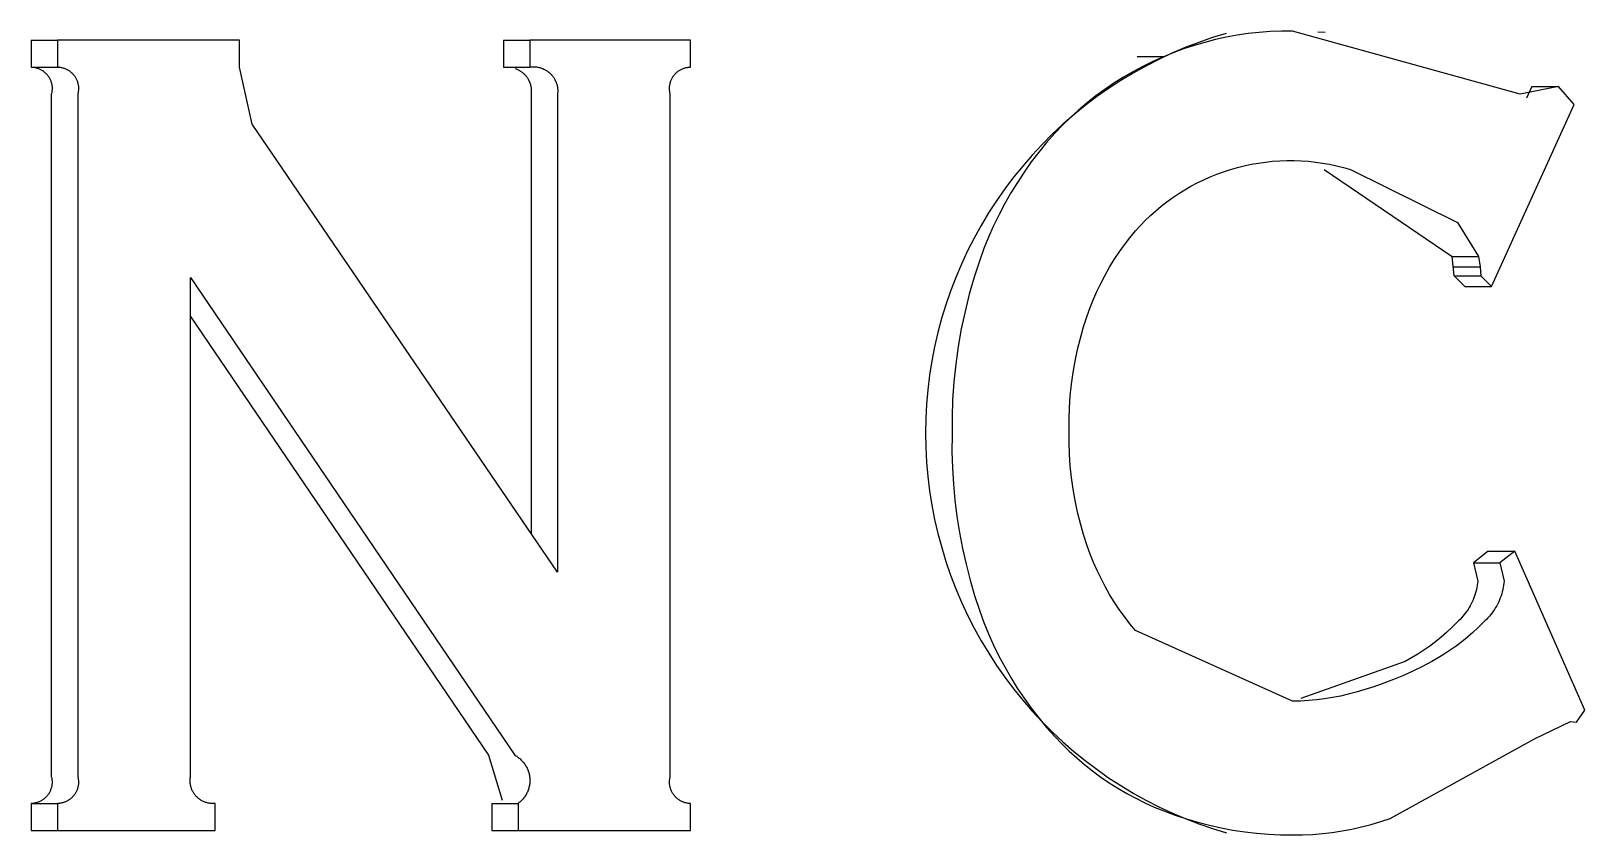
# Model space of a CAD drawing. Header units: millimetres. Extents: x -582 to 3448, y -204 to 2611.
# Drawn here: x 750.058 to 753.59, y 2014.397 to 2016.226 of the extents above; entities that cross this region are included whole.
import ezdxf

# ---------------------------------------------------------------- set-up
doc = ezdxf.new("R2010")
doc.units = ezdxf.units.MM
doc.header["$MEASUREMENT"] = 0
doc.layers.add('Utwórz2D linie widoczne', color=7, linetype='Continuous', true_color=0x000000)

msp = doc.modelspace()

# ---------------------------------------------------------------- linework, layer by layer
at = {"layer": 'Utwórz2D linie widoczne'}
for p, q in [((752.8496, 2016.2233), (752.8245, 2016.2205)), ((752.8747, 2016.2252), (752.8496, 2016.2233)), ((752.8999, 2016.2262), (752.8747, 2016.2252)), ((752.9252, 2016.2264), (752.8999, 2016.2262)), ((753.4425, 2016.0828), (752.9252, 2016.2264)), ((752.9828, 2016.2248), (752.9991, 2016.2238)), ((750.0576, 2016.206), (750.1177, 2016.206)), ((750.0576, 2016.206), (750.0576, 2016.1445)), ((750.5313, 2016.206), (750.1177, 2016.206)), ((750.1177, 2016.206), (750.1177, 2016.1445)), ((750.5313, 2016.1445), (750.5313, 2016.206)), ((751.1314, 2016.206), (751.1915, 2016.206)), ((751.1314, 2016.206), (751.1314, 2016.1445)), ((751.5564, 2016.206), (751.1915, 2016.206)), ((751.1915, 2016.206), (751.1915, 2016.1445)), ((751.5564, 2016.1445), (751.5564, 2016.206)), ((752.6813, 2016.1887), (752.6509, 2016.1758)), ((752.7014, 2016.1936), (752.6774, 2016.1857)), ((752.7121, 2016.2006), (752.6813, 2016.1887)), ((752.7256, 2016.2007), (752.7014, 2016.1936)), ((752.7432, 2016.2114), (752.7121, 2016.2006)), ((752.75, 2016.2069), (752.7256, 2016.2007)), ((752.7747, 2016.2212), (752.7432, 2016.2114)), ((752.7747, 2016.2123), (752.75, 2016.2069)), ((752.7995, 2016.2168), (752.7747, 2016.2123)), ((752.8245, 2016.2205), (752.7995, 2016.2168)), ((752.5724, 2016.1682), (752.6325, 2016.1682)), ((752.6074, 2016.157), (752.5847, 2016.1458)), ((752.6211, 2016.1618), (752.5917, 2016.1467)), ((752.6304, 2016.1673), (752.6074, 2016.157)), ((752.6509, 2016.1758), (752.6211, 2016.1618)), ((752.6537, 2016.1769), (752.6304, 2016.1673)), ((752.6774, 2016.1857), (752.6537, 2016.1769)), ((750.0576, 2016.1445), (750.1177, 2016.1445)), ((750.0576, 2016.1445), (750.0593, 2016.1444)), ((750.0593, 2016.1444), (750.061, 2016.1443)), ((750.061, 2016.1443), (750.0627, 2016.1441)), ((750.0627, 2016.1441), (750.0644, 2016.1439)), ((750.0644, 2016.1439), (750.066, 2016.1436)), ((750.066, 2016.1436), (750.0677, 2016.1432)), ((750.0677, 2016.1432), (750.0693, 2016.1428)), ((750.0693, 2016.1428), (750.071, 2016.1423)), ((750.071, 2016.1423), (750.0726, 2016.1418)), ((750.0726, 2016.1418), (750.0742, 2016.1412)), ((750.0742, 2016.1412), (750.0758, 2016.1405)), ((750.0758, 2016.1405), (750.0773, 2016.1398)), ((750.0773, 2016.1398), (750.0789, 2016.1391)), ((750.0789, 2016.1391), (750.0804, 2016.1383)), ((750.0804, 2016.1383), (750.0818, 2016.1374)), ((750.0818, 2016.1374), (750.0833, 2016.1365)), ((750.0833, 2016.1365), (750.0847, 2016.1355)), ((750.0847, 2016.1355), (750.0861, 2016.1345)), ((750.0861, 2016.1345), (750.0874, 2016.1335)), ((750.0874, 2016.1335), (750.0887, 2016.1324)), ((750.0887, 2016.1324), (750.0899, 2016.1312)), ((750.0899, 2016.1312), (750.0912, 2016.13)), ((750.0912, 2016.13), (750.0923, 2016.1288)), ((750.0923, 2016.1288), (750.0935, 2016.1275)), ((750.0935, 2016.1275), (750.0946, 2016.1262)), ((750.0946, 2016.1262), (750.0956, 2016.1249)), ((750.0956, 2016.1249), (750.0966, 2016.1235)), ((750.0966, 2016.1235), (750.0976, 2016.1221)), ((750.0976, 2016.1221), (750.0985, 2016.1206)), ((750.0985, 2016.1206), (750.0993, 2016.1191)), ((750.0993, 2016.1191), (750.1001, 2016.1176)), ((750.1001, 2016.1176), (750.1008, 2016.1161)), ((750.1008, 2016.1161), (750.1015, 2016.1145)), ((750.1177, 2016.1445), (750.1194, 2016.1444)), ((750.1194, 2016.1444), (750.1211, 2016.1443)), ((750.1211, 2016.1443), (750.1228, 2016.1441)), ((750.1228, 2016.1441), (750.1245, 2016.1439)), ((750.1245, 2016.1439), (750.1261, 2016.1436)), ((750.1261, 2016.1436), (750.1278, 2016.1432)), ((750.1278, 2016.1432), (750.1295, 2016.1428)), ((750.1295, 2016.1428), (750.1311, 2016.1423)), ((750.1311, 2016.1423), (750.1327, 2016.1418)), ((750.1327, 2016.1418), (750.1343, 2016.1412)), ((750.1343, 2016.1412), (750.1359, 2016.1405)), ((750.1359, 2016.1405), (750.1374, 2016.1398)), ((750.1374, 2016.1398), (750.139, 2016.1391)), ((750.139, 2016.1391), (750.1405, 2016.1383)), ((750.1405, 2016.1383), (750.1419, 2016.1374)), ((750.1419, 2016.1374), (750.1434, 2016.1365)), ((750.1434, 2016.1365), (750.1448, 2016.1355)), ((750.1448, 2016.1355), (750.1462, 2016.1345)), ((750.1462, 2016.1345), (750.1475, 2016.1335)), ((750.1475, 2016.1335), (750.1488, 2016.1324)), ((750.1488, 2016.1324), (750.1501, 2016.1312)), ((750.1501, 2016.1312), (750.1513, 2016.13)), ((750.1513, 2016.13), (750.1525, 2016.1288)), ((750.1525, 2016.1288), (750.1536, 2016.1275)), ((750.1536, 2016.1275), (750.1547, 2016.1262)), ((750.1547, 2016.1262), (750.1557, 2016.1249)), ((750.1557, 2016.1249), (750.1567, 2016.1235)), ((750.1567, 2016.1235), (750.1577, 2016.1221)), ((750.1577, 2016.1221), (750.1586, 2016.1206)), ((750.1586, 2016.1206), (750.1594, 2016.1191)), ((750.1594, 2016.1191), (750.1602, 2016.1176)), ((750.1602, 2016.1176), (750.1609, 2016.1161)), ((750.1609, 2016.1161), (750.1616, 2016.1145)), ((750.5603, 2016.0145), (750.5313, 2016.1445)), ((751.1314, 2016.1445), (751.1915, 2016.1445)), ((751.1584, 2016.1408), (751.1601, 2016.1402)), ((751.1601, 2016.1402), (751.1618, 2016.1395)), ((751.1618, 2016.1395), (751.1635, 2016.1388)), ((751.1635, 2016.1388), (751.1652, 2016.138)), ((751.1652, 2016.138), (751.1668, 2016.1371)), ((751.1668, 2016.1371), (751.1685, 2016.1362)), ((751.1685, 2016.1362), (751.17, 2016.1353)), ((751.17, 2016.1353), (751.1716, 2016.1342)), ((751.1716, 2016.1342), (751.1731, 2016.1332)), ((751.1731, 2016.1332), (751.1746, 2016.132)), ((751.1746, 2016.132), (751.176, 2016.1309)), ((751.176, 2016.1309), (751.1774, 2016.1296)), ((751.1774, 2016.1296), (751.1787, 2016.1284)), ((751.1787, 2016.1284), (751.18, 2016.1271)), ((751.18, 2016.1271), (751.1813, 2016.1257)), ((751.1813, 2016.1257), (751.1825, 2016.1243)), ((751.1825, 2016.1243), (751.1836, 2016.1229)), ((751.1836, 2016.1229), (751.1848, 2016.1214)), ((751.1848, 2016.1214), (751.1858, 2016.1199)), ((751.1858, 2016.1199), (751.1868, 2016.1183)), ((751.1868, 2016.1183), (751.1878, 2016.1167)), ((751.1878, 2016.1167), (751.1887, 2016.1151)), ((751.1915, 2016.1445), (751.1934, 2016.1448)), ((751.1934, 2016.1448), (751.1953, 2016.1449)), ((751.1953, 2016.1449), (751.1971, 2016.1451)), ((751.1971, 2016.1451), (751.199, 2016.1451)), ((751.199, 2016.1451), (751.2009, 2016.1451)), ((751.2009, 2016.1451), (751.2028, 2016.145)), ((751.2028, 2016.145), (751.2047, 2016.1449)), ((751.2047, 2016.1449), (751.2066, 2016.1447)), ((751.2066, 2016.1447), (751.2085, 2016.1444)), ((751.2085, 2016.1444), (751.2103, 2016.1441)), ((751.2103, 2016.1441), (751.2122, 2016.1437)), ((751.2122, 2016.1437), (751.214, 2016.1432)), ((751.214, 2016.1432), (751.2158, 2016.1427)), ((751.2158, 2016.1427), (751.2176, 2016.1421)), ((751.2176, 2016.1421), (751.2194, 2016.1415)), ((751.2194, 2016.1415), (751.2211, 2016.1408)), ((751.2211, 2016.1408), (751.2229, 2016.14)), ((751.2229, 2016.14), (751.2246, 2016.1392)), ((751.2246, 2016.1392), (751.2263, 2016.1383)), ((751.2263, 2016.1383), (751.2279, 2016.1374)), ((751.2279, 2016.1374), (751.2295, 2016.1364)), ((751.2295, 2016.1364), (751.2311, 2016.1354)), ((751.2311, 2016.1354), (751.2326, 2016.1343)), ((751.2326, 2016.1343), (751.2341, 2016.1331)), ((751.2341, 2016.1331), (751.2356, 2016.1319)), ((751.2356, 2016.1319), (751.237, 2016.1306)), ((751.237, 2016.1306), (751.2384, 2016.1293)), ((751.2384, 2016.1293), (751.2397, 2016.128)), ((751.2397, 2016.128), (751.241, 2016.1266)), ((751.241, 2016.1266), (751.2422, 2016.1252)), ((751.2422, 2016.1252), (751.2434, 2016.1237)), ((751.2434, 2016.1237), (751.2445, 2016.1222)), ((751.2445, 2016.1222), (751.2456, 2016.1206)), ((751.2456, 2016.1206), (751.2466, 2016.119)), ((751.2466, 2016.119), (751.2476, 2016.1174)), ((751.2476, 2016.1174), (751.2485, 2016.1158)), ((751.2485, 2016.1158), (751.2493, 2016.1141)), ((751.5126, 2016.1145), (751.5133, 2016.116)), ((751.5133, 2016.116), (751.5141, 2016.1176)), ((751.5141, 2016.1176), (751.5149, 2016.1191)), ((751.5149, 2016.1191), (751.5157, 2016.1205)), ((751.5157, 2016.1205), (751.5166, 2016.122)), ((751.5166, 2016.122), (751.5175, 2016.1234)), ((751.5175, 2016.1234), (751.5185, 2016.1248)), ((751.5185, 2016.1248), (751.5196, 2016.1261)), ((751.5196, 2016.1261), (751.5206, 2016.1274)), ((751.5206, 2016.1274), (751.5218, 2016.1287)), ((751.5218, 2016.1287), (751.5229, 2016.13)), ((751.5229, 2016.13), (751.5242, 2016.1311)), ((751.5242, 2016.1311), (751.5254, 2016.1323)), ((751.5254, 2016.1323), (751.5267, 2016.1334)), ((751.5267, 2016.1334), (751.528, 2016.1345)), ((751.528, 2016.1345), (751.5294, 2016.1355)), ((751.5294, 2016.1355), (751.5308, 2016.1364)), ((751.5308, 2016.1364), (751.5323, 2016.1373)), ((751.5323, 2016.1373), (751.5337, 2016.1382)), ((751.5337, 2016.1382), (751.5352, 2016.139)), ((751.5352, 2016.139), (751.5367, 2016.1398)), ((751.5367, 2016.1398), (751.5383, 2016.1405)), ((751.5383, 2016.1405), (751.5399, 2016.1411)), ((751.5399, 2016.1411), (751.5414, 2016.1417)), ((751.5414, 2016.1417), (751.5431, 2016.1423)), ((751.5431, 2016.1423), (751.5447, 2016.1427)), ((751.5447, 2016.1427), (751.5463, 2016.1432)), ((751.5463, 2016.1432), (751.548, 2016.1435)), ((751.548, 2016.1435), (751.5497, 2016.1438)), ((751.5497, 2016.1438), (751.5514, 2016.1441)), ((751.5514, 2016.1441), (751.553, 2016.1443)), ((751.553, 2016.1443), (751.5547, 2016.1444)), ((751.5547, 2016.1444), (751.5564, 2016.1445)), ((752.5407, 2016.1212), (752.5193, 2016.1077)), ((752.5629, 2016.1307), (752.5346, 2016.1136)), ((752.5625, 2016.1339), (752.5407, 2016.1212)), ((752.5847, 2016.1458), (752.5625, 2016.1339)), ((752.5917, 2016.1467), (752.5629, 2016.1307)), ((750.1015, 2016.1145), (750.1022, 2016.1129)), ((750.1022, 2016.1129), (750.1027, 2016.1113)), ((750.1027, 2016.1113), (750.1032, 2016.1097)), ((750.1032, 2016.1097), (750.1037, 2016.1081)), ((750.104, 2016.0845), (750.1036, 2016.0828)), ((750.1036, 2016.0828), (750.1036, 2014.5302)), ((750.1037, 2016.1081), (750.1041, 2016.1064)), ((750.1044, 2016.0861), (750.104, 2016.0845)), ((750.1041, 2016.1064), (750.1045, 2016.1048)), ((750.1047, 2016.0878), (750.1044, 2016.0861)), ((750.1045, 2016.1048), (750.1048, 2016.1031)), ((750.1049, 2016.0895), (750.1047, 2016.0878)), ((750.1048, 2016.1031), (750.105, 2016.1014)), ((750.1051, 2016.0912), (750.1049, 2016.0895)), ((750.105, 2016.1014), (750.1052, 2016.0997)), ((750.1053, 2016.0929), (750.1051, 2016.0912)), ((750.1052, 2016.0997), (750.1053, 2016.098)), ((750.1053, 2016.098), (750.1053, 2016.0963)), ((750.1053, 2016.0963), (750.1053, 2016.0946)), ((750.1053, 2016.0946), (750.1053, 2016.0929)), ((750.1616, 2016.1145), (750.1623, 2016.1129)), ((750.1623, 2016.1129), (750.1628, 2016.1113)), ((750.1628, 2016.1113), (750.1634, 2016.1097)), ((750.1634, 2016.1097), (750.1638, 2016.1081)), ((750.1641, 2016.0845), (750.1637, 2016.0828)), ((750.1637, 2016.0828), (750.1637, 2014.5302)), ((750.1638, 2016.1081), (750.1642, 2016.1064)), ((750.1645, 2016.0861), (750.1641, 2016.0845)), ((750.1642, 2016.1064), (750.1646, 2016.1048)), ((750.1648, 2016.0878), (750.1645, 2016.0861)), ((750.1646, 2016.1048), (750.1649, 2016.1031)), ((750.165, 2016.0895), (750.1648, 2016.0878)), ((750.1649, 2016.1031), (750.1651, 2016.1014)), ((750.1652, 2016.0912), (750.165, 2016.0895)), ((750.1651, 2016.1014), (750.1653, 2016.0997)), ((750.1654, 2016.0929), (750.1652, 2016.0912)), ((750.1653, 2016.0997), (750.1654, 2016.098)), ((750.1654, 2016.098), (750.1654, 2016.0963)), ((750.1654, 2016.0963), (750.1654, 2016.0946)), ((750.1654, 2016.0946), (750.1654, 2016.0929)), ((751.1887, 2016.1151), (751.1895, 2016.1134)), ((751.1895, 2016.1134), (751.1903, 2016.1118)), ((751.1903, 2016.1118), (751.191, 2016.11)), ((751.191, 2016.11), (751.1916, 2016.1083)), ((751.1916, 2016.1083), (751.1922, 2016.1066)), ((751.1922, 2016.1066), (751.1928, 2016.1048)), ((751.1928, 2016.1048), (751.1933, 2016.103)), ((751.1933, 2016.103), (751.1937, 2016.1012)), ((751.1937, 2016.1012), (751.194, 2016.0994)), ((751.194, 2016.0994), (751.1943, 2016.0976)), ((751.1943, 2016.0976), (751.1945, 2016.0957)), ((751.1945, 2016.0846), (751.1943, 2016.0828)), ((751.1943, 2016.0828), (751.1943, 2015.0835)), ((751.1945, 2016.0957), (751.1947, 2016.0939)), ((751.1947, 2016.0865), (751.1945, 2016.0846)), ((751.1947, 2016.0939), (751.1948, 2016.092)), ((751.1948, 2016.0883), (751.1947, 2016.0865)), ((751.1948, 2016.092), (751.1948, 2016.0902)), ((751.1948, 2016.0902), (751.1948, 2016.0883)), ((751.2493, 2016.1141), (751.2501, 2016.1124)), ((751.2501, 2016.1124), (751.2509, 2016.1106)), ((751.2509, 2016.1106), (751.2516, 2016.1089)), ((751.2516, 2016.1089), (751.2522, 2016.1071)), ((751.2522, 2016.1071), (751.2527, 2016.1053)), ((751.2527, 2016.1053), (751.2532, 2016.1034)), ((751.2532, 2016.1034), (751.2537, 2016.1016)), ((751.2537, 2016.1016), (751.254, 2016.0997)), ((751.254, 2016.0997), (751.2543, 2016.0979)), ((751.2543, 2016.0979), (751.2546, 2016.096)), ((751.2546, 2016.0847), (751.2544, 2016.0828)), ((751.2544, 2016.0828), (751.2544, 2014.9953)), ((751.2546, 2016.096), (751.2547, 2016.0941)), ((751.2548, 2016.0866), (751.2546, 2016.0847)), ((751.2547, 2016.0941), (751.2548, 2016.0922)), ((751.2548, 2016.0922), (751.2549, 2016.0903)), ((751.2549, 2016.0885), (751.2548, 2016.0866)), ((751.2549, 2016.0903), (751.2549, 2016.0885)), ((751.5089, 2016.098), (751.509, 2016.0997)), ((751.5089, 2016.0963), (751.5089, 2016.098)), ((751.5089, 2016.0946), (751.5089, 2016.0963)), ((751.509, 2016.0929), (751.5089, 2016.0946)), ((751.509, 2016.0997), (751.5092, 2016.1013)), ((751.5091, 2016.0912), (751.509, 2016.0929)), ((751.5093, 2016.0895), (751.5091, 2016.0912)), ((751.5092, 2016.1013), (751.5094, 2016.103)), ((751.5095, 2016.0878), (751.5093, 2016.0895)), ((751.5094, 2016.103), (751.5097, 2016.1047)), ((751.5098, 2016.0861), (751.5095, 2016.0878)), ((751.5097, 2016.1047), (751.5101, 2016.1064)), ((751.5102, 2016.0845), (751.5098, 2016.0861)), ((751.5101, 2016.1064), (751.5105, 2016.108)), ((751.5106, 2016.0828), (751.5102, 2016.0845)), ((751.5105, 2016.108), (751.5109, 2016.1097)), ((751.5106, 2014.5302), (751.5106, 2016.0828)), ((751.5109, 2016.1097), (751.5114, 2016.1113)), ((751.5114, 2016.1113), (751.512, 2016.1129)), ((751.512, 2016.1129), (751.5126, 2016.1145)), ((752.4985, 2016.0935), (752.4781, 2016.0786)), ((752.507, 2016.0956), (752.48, 2016.0766)), ((752.5193, 2016.1077), (752.4985, 2016.0935)), ((752.5346, 2016.1136), (752.507, 2016.0956)), ((753.5296, 2016.0999), (753.4425, 2016.0828)), ((753.4695, 2016.0999), (753.457, 2016.0739)), ((753.4695, 2016.0999), (753.5296, 2016.0999)), ((753.5658, 2016.0589), (753.5296, 2016.0999)), ((752.439, 2016.0467), (752.4203, 2016.0298)), ((752.4537, 2016.0567), (752.4281, 2016.0359)), ((752.4583, 2016.063), (752.439, 2016.0467)), ((752.48, 2016.0766), (752.4537, 2016.0567)), ((752.4781, 2016.0786), (752.4583, 2016.063)), ((753.3773, 2015.6451), (753.5658, 2016.0589)), ((751.2544, 2014.9953), (750.5603, 2016.0145)), ((752.4033, 2016.0142), (752.3792, 2015.9917)), ((752.4022, 2016.0122), (752.3847, 2015.994)), ((752.4203, 2016.0298), (752.4022, 2016.0122)), ((752.4281, 2016.0359), (752.4033, 2016.0142)), ((752.3792, 2015.9917), (752.3559, 2015.9683)), ((752.3847, 2015.994), (752.3662, 2015.9728)), ((752.3334, 2015.9442), (752.3118, 2015.9192)), ((752.3485, 2015.9509), (752.3314, 2015.9285)), ((752.3559, 2015.9683), (752.3334, 2015.9442)), ((752.3662, 2015.9728), (752.3485, 2015.9509)), ((752.3118, 2015.9192), (752.2911, 2015.8936)), ((752.3152, 2015.9056), (752.2997, 2015.8821)), ((752.3314, 2015.9285), (752.3152, 2015.9056)), ((752.7534, 2015.9008), (752.7687, 2015.9064)), ((752.7687, 2015.9064), (752.7842, 2015.9114)), ((752.7842, 2015.9114), (752.7998, 2015.9159)), ((752.7998, 2015.9159), (752.8156, 2015.9198)), ((752.8156, 2015.9198), (752.8316, 2015.9232)), ((752.8316, 2015.9232), (752.8476, 2015.926)), ((752.8476, 2015.926), (752.8637, 2015.9283)), ((752.8637, 2015.9283), (752.8799, 2015.93)), ((752.8799, 2015.93), (752.8961, 2015.9312)), ((752.8961, 2015.9312), (752.9124, 2015.9317)), ((752.9124, 2015.9317), (752.9287, 2015.9317)), ((752.9287, 2015.9317), (752.945, 2015.9312)), ((752.945, 2015.9312), (752.9612, 2015.9301)), ((752.9612, 2015.9301), (752.9774, 2015.9284)), ((752.9774, 2015.9284), (752.9935, 2015.9261)), ((752.9935, 2015.9261), (753.0096, 2015.9233)), ((752.9969, 2015.9116), (753.2882, 2015.7135)), ((753.0096, 2015.9233), (753.0255, 2015.92)), ((753.0255, 2015.92), (753.0413, 2015.916)), ((753.0413, 2015.916), (753.057, 2015.9116)), ((753.057, 2015.9116), (753.3, 2015.7905)), ((752.2911, 2015.8936), (752.2713, 2015.8672)), ((752.2997, 2015.8821), (752.2849, 2015.8581)), ((752.6803, 2015.8652), (752.6944, 2015.8733)), ((752.6944, 2015.8733), (752.7088, 2015.881)), ((752.7088, 2015.881), (752.7234, 2015.8881)), ((752.7234, 2015.8881), (752.7383, 2015.8947)), ((752.7383, 2015.8947), (752.7534, 2015.9008)), ((752.2524, 2015.8401), (752.2344, 2015.8125)), ((752.2713, 2015.8672), (752.2524, 2015.8401)), ((752.271, 2015.8336), (752.258, 2015.8087)), ((752.2849, 2015.8581), (752.271, 2015.8336)), ((752.6269, 2015.8279), (752.6398, 2015.8379)), ((752.6398, 2015.8379), (752.653, 2015.8475)), ((752.653, 2015.8475), (752.6665, 2015.8566)), ((752.6665, 2015.8566), (752.6803, 2015.8652)), ((752.2344, 2015.8125), (752.2175, 2015.7842)), ((752.258, 2015.8087), (752.2457, 2015.7834)), ((752.5906, 2015.7953), (752.6023, 2015.8066)), ((752.6023, 2015.8066), (752.6145, 2015.8175)), ((752.6145, 2015.8175), (752.6269, 2015.8279)), ((752.2175, 2015.7842), (752.2015, 2015.7553)), ((752.2457, 2015.7834), (752.2343, 2015.7576)), ((752.5555, 2015.7558), (752.5684, 2015.7715)), ((752.5684, 2015.7715), (752.5793, 2015.7836)), ((752.5793, 2015.7836), (752.5906, 2015.7953)), ((753.3, 2015.7905), (753.3483, 2015.7135)), ((752.2015, 2015.7553), (752.1866, 2015.7259)), ((752.2238, 2015.7315), (752.2141, 2015.7051)), ((752.2343, 2015.7576), (752.2238, 2015.7315)), ((752.5313, 2015.7231), (752.5431, 2015.7397)), ((752.5431, 2015.7397), (752.5555, 2015.7558)), ((752.1726, 2015.696), (752.1598, 2015.6656)), ((752.1866, 2015.7259), (752.1726, 2015.696)), ((752.2141, 2015.7051), (752.2016, 2015.6665)), ((752.5094, 2015.6889), (752.52, 2015.7062)), ((752.52, 2015.7062), (752.5313, 2015.7231)), ((753.2882, 2015.7135), (753.3483, 2015.7135)), ((753.2929, 2015.669), (753.2882, 2015.7135)), ((753.3483, 2015.7135), (753.3519, 2015.6896)), ((750.4201, 2014.5302), (750.4201, 2015.6657)), ((750.4201, 2015.6657), (751.1576, 2014.5783)), ((752.1598, 2015.6656), (752.148, 2015.6348)), ((752.2016, 2015.6665), (752.1905, 2015.6275)), ((752.4899, 2015.6532), (752.4993, 2015.6712)), ((752.4993, 2015.6712), (752.5094, 2015.6889)), ((753.2918, 2015.6896), (753.3519, 2015.6896)), ((753.2929, 2015.669), (753.353, 2015.669)), ((753.2929, 2015.669), (753.3172, 2015.6451)), ((753.3519, 2015.6896), (753.353, 2015.669)), ((753.353, 2015.669), (753.3773, 2015.6451)), ((752.148, 2015.6348), (752.1373, 2015.6036)), ((752.1905, 2015.6275), (752.1807, 2015.5882)), ((752.4729, 2015.6163), (752.4811, 2015.6349)), ((752.4811, 2015.6349), (752.4899, 2015.6532)), ((753.3172, 2015.6451), (753.3773, 2015.6451)), ((752.1373, 2015.6036), (752.1276, 2015.572)), ((752.1807, 2015.5882), (752.1723, 2015.5485)), ((752.4584, 2015.5783), (752.4653, 2015.5975)), ((752.4653, 2015.5975), (752.4729, 2015.6163)), ((750.4201, 2015.5771), (751.0975, 2014.5783)), ((752.1276, 2015.572), (752.1191, 2015.5402)), ((752.443, 2015.5274), (752.4503, 2015.553)), ((752.4503, 2015.553), (752.4584, 2015.5783)), ((752.1191, 2015.5402), (752.1117, 2015.508)), ((752.1723, 2015.5485), (752.1653, 2015.5085)), ((752.4366, 2015.5016), (752.443, 2015.5274)), ((752.1117, 2015.508), (752.1054, 2015.4756)), ((752.1653, 2015.5085), (752.1597, 2015.4684)), ((752.4311, 2015.4755), (752.4366, 2015.5016)), ((752.1054, 2015.4756), (752.1003, 2015.443)), ((752.1597, 2015.4684), (752.1554, 2015.428)), ((752.4229, 2015.423), (752.4266, 2015.4493)), ((752.4266, 2015.4493), (752.4311, 2015.4755)), ((752.0963, 2015.4103), (752.0934, 2015.3774)), ((752.1003, 2015.443), (752.0963, 2015.4103)), ((752.1554, 2015.428), (752.1526, 2015.3875)), ((752.4201, 2015.3965), (752.4229, 2015.423)), ((752.0934, 2015.3774), (752.0917, 2015.3445)), ((752.1526, 2015.3875), (752.1512, 2015.347)), ((752.4183, 2015.3699), (752.4201, 2015.3965)), ((752.0917, 2015.3445), (752.0911, 2015.3115)), ((752.1512, 2015.347), (752.1512, 2015.3065)), ((752.4174, 2015.3433), (752.4183, 2015.3699)), ((752.4174, 2015.3167), (752.4174, 2015.3433)), ((752.0911, 2015.3115), (752.0917, 2015.2785)), ((752.1512, 2015.3065), (752.1511, 2015.2695)), ((752.4174, 2015.2901), (752.4174, 2015.3167)), ((752.0917, 2015.2785), (752.0934, 2015.2456)), ((752.1511, 2015.2695), (752.1521, 2015.2325)), ((752.4183, 2015.2635), (752.4174, 2015.2901)), ((752.0934, 2015.2456), (752.0963, 2015.2127)), ((752.1521, 2015.2325), (752.1544, 2015.1955)), ((752.4201, 2015.237), (752.4183, 2015.2635)), ((752.4229, 2015.2105), (752.4201, 2015.237)), ((752.0963, 2015.2127), (752.1003, 2015.1799)), ((752.4266, 2015.1842), (752.4229, 2015.2105)), ((752.1003, 2015.1799), (752.1054, 2015.1474)), ((752.1544, 2015.1955), (752.1578, 2015.1587)), ((752.4311, 2015.158), (752.4266, 2015.1842)), ((752.1054, 2015.1474), (752.1117, 2015.115)), ((752.1578, 2015.1587), (752.1623, 2015.122)), ((752.4366, 2015.1319), (752.4311, 2015.158)), ((752.443, 2015.1061), (752.4366, 2015.1319)), ((752.1117, 2015.115), (752.1191, 2015.0828)), ((752.1623, 2015.122), (752.1681, 2015.0854)), ((752.4503, 2015.0805), (752.443, 2015.1061)), ((752.1191, 2015.0828), (752.1277, 2015.051)), ((752.1681, 2015.0854), (752.175, 2015.0491)), ((752.4584, 2015.0552), (752.4503, 2015.0805)), ((752.1277, 2015.051), (752.1373, 2015.0194)), ((752.175, 2015.0491), (752.1831, 2015.013)), ((752.4653, 2015.0361), (752.4584, 2015.0552)), ((752.4729, 2015.0172), (752.4653, 2015.0361)), ((753.3703, 2015.043), (753.3366, 2015.016)), ((753.3703, 2015.043), (753.4304, 2015.043)), ((753.4304, 2015.043), (753.3967, 2015.016)), ((753.59, 2014.6808), (753.4304, 2015.043)), ((752.1373, 2015.0194), (752.148, 2014.9882)), ((752.148, 2014.9882), (752.1598, 2014.9574)), ((752.1831, 2015.013), (752.1923, 2014.9771)), ((752.4811, 2014.9986), (752.4729, 2015.0172)), ((752.4899, 2014.9803), (752.4811, 2014.9986)), ((753.3366, 2015.016), (753.3967, 2015.016)), ((753.3366, 2015.016), (753.3462, 2014.9747)), ((753.3967, 2015.016), (753.4063, 2014.9747)), ((752.1598, 2014.9574), (752.1727, 2014.927)), ((752.1923, 2014.9771), (752.2026, 2014.9416)), ((752.4993, 2014.9623), (752.4899, 2014.9803)), ((752.5094, 2014.9446), (752.4993, 2014.9623)), ((753.342, 2014.9506), (753.3407, 2014.9459)), ((753.3432, 2014.9553), (753.342, 2014.9506)), ((753.3442, 2014.9601), (753.3432, 2014.9553)), ((753.345, 2014.9649), (753.3442, 2014.9601)), ((753.3457, 2014.9698), (753.345, 2014.9649)), ((753.3462, 2014.9747), (753.3457, 2014.9698)), ((753.4021, 2014.9506), (753.4008, 2014.9459)), ((753.4033, 2014.9553), (753.4021, 2014.9506)), ((753.4043, 2014.9601), (753.4033, 2014.9553)), ((753.4051, 2014.9649), (753.4043, 2014.9601)), ((753.4058, 2014.9698), (753.4051, 2014.9649)), ((753.4063, 2014.9747), (753.4058, 2014.9698)), ((752.1727, 2014.927), (752.1866, 2014.8971)), ((752.2026, 2014.9416), (752.2141, 2014.9065)), ((752.52, 2014.9273), (752.5094, 2014.9446)), ((752.5313, 2014.9104), (752.52, 2014.9273)), ((753.3269, 2014.9146), (753.3244, 2014.9104)), ((753.3294, 2014.9188), (753.3269, 2014.9146)), ((753.3316, 2014.9232), (753.3294, 2014.9188)), ((753.3338, 2014.9276), (753.3316, 2014.9232)), ((753.3357, 2014.9321), (753.3338, 2014.9276)), ((753.3375, 2014.9366), (753.3357, 2014.9321)), ((753.3392, 2014.9412), (753.3375, 2014.9366)), ((753.3407, 2014.9459), (753.3392, 2014.9412)), ((753.387, 2014.9146), (753.3845, 2014.9104)), ((753.3895, 2014.9188), (753.387, 2014.9146)), ((753.3917, 2014.9232), (753.3895, 2014.9188)), ((753.3939, 2014.9276), (753.3917, 2014.9232)), ((753.3958, 2014.9321), (753.3939, 2014.9276)), ((753.3976, 2014.9366), (753.3958, 2014.9321)), ((753.3993, 2014.9412), (753.3976, 2014.9366)), ((753.4008, 2014.9459), (753.3993, 2014.9412)), ((752.1866, 2014.8971), (752.2016, 2014.8677)), ((752.2141, 2014.9065), (752.2238, 2014.8803)), ((752.2238, 2014.8803), (752.2343, 2014.8544)), ((752.5431, 2014.8938), (752.5313, 2014.9104)), ((752.5555, 2014.8777), (752.5431, 2014.8938)), ((753.2989, 2014.8808), (753.2873, 2014.8692)), ((753.3025, 2014.8841), (753.2989, 2014.8808)), ((753.306, 2014.8875), (753.3025, 2014.8841)), ((753.3094, 2014.8911), (753.306, 2014.8875)), ((753.3127, 2014.8947), (753.3094, 2014.8911)), ((753.3158, 2014.8985), (753.3127, 2014.8947)), ((753.3188, 2014.9024), (753.3158, 2014.8985)), ((753.3216, 2014.9063), (753.3188, 2014.9024)), ((753.3244, 2014.9104), (753.3216, 2014.9063)), ((753.359, 2014.8808), (753.3474, 2014.8692)), ((753.3626, 2014.8841), (753.359, 2014.8808)), ((753.3661, 2014.8875), (753.3626, 2014.8841)), ((753.3695, 2014.8911), (753.3661, 2014.8875)), ((753.3728, 2014.8947), (753.3695, 2014.8911)), ((753.3759, 2014.8985), (753.3728, 2014.8947)), ((753.3789, 2014.9024), (753.3759, 2014.8985)), ((753.3817, 2014.9063), (753.3789, 2014.9024)), ((753.3845, 2014.9104), (753.3817, 2014.9063)), ((752.2016, 2014.8677), (752.2175, 2014.8388)), ((752.2343, 2014.8544), (752.2457, 2014.829)), ((752.5684, 2014.862), (752.5555, 2014.8777)), ((752.9252, 2014.7012), (752.5684, 2014.862)), ((753.2629, 2014.8472), (753.2502, 2014.8368)), ((753.2753, 2014.858), (753.2629, 2014.8472)), ((753.2873, 2014.8692), (753.2753, 2014.858)), ((753.323, 2014.8472), (753.3103, 2014.8368)), ((753.3354, 2014.858), (753.323, 2014.8472)), ((753.3474, 2014.8692), (753.3354, 2014.858)), ((752.2175, 2014.8388), (752.2345, 2014.8105)), ((752.2345, 2014.8105), (752.2524, 2014.7829)), ((752.2457, 2014.829), (752.2579, 2014.8039)), ((753.2237, 2014.8175), (753.21, 2014.8085)), ((753.2371, 2014.8269), (753.2237, 2014.8175)), ((753.2502, 2014.8368), (753.2371, 2014.8269)), ((753.2838, 2014.8175), (753.2701, 2014.8085)), ((753.2972, 2014.8269), (753.2838, 2014.8175)), ((753.3103, 2014.8368), (753.2972, 2014.8269)), ((752.2524, 2014.7829), (752.2713, 2014.7558)), ((752.2579, 2014.8039), (752.271, 2014.7793)), ((752.271, 2014.7793), (752.2849, 2014.7551)), ((753.1816, 2014.7919), (752.9442, 2014.7076)), ((753.196, 2014.7999), (753.1816, 2014.7919)), ((753.21, 2014.8085), (753.196, 2014.7999)), ((753.2206, 2014.7806), (753.1991, 2014.77)), ((753.2418, 2014.7919), (753.2206, 2014.7806)), ((753.2561, 2014.7999), (753.2418, 2014.7919)), ((753.2701, 2014.8085), (753.2561, 2014.7999)), ((752.2713, 2014.7558), (752.2912, 2014.7294)), ((752.2849, 2014.7551), (752.2996, 2014.7314)), ((753.1327, 2014.7421), (753.1101, 2014.7342)), ((753.1551, 2014.7507), (753.1327, 2014.7421)), ((753.1773, 2014.76), (753.1551, 2014.7507)), ((753.1991, 2014.77), (753.1773, 2014.76)), ((752.2912, 2014.7294), (752.3119, 2014.7038)), ((752.2996, 2014.7314), (752.3151, 2014.7082)), ((752.3119, 2014.7038), (752.3335, 2014.6789)), ((752.3151, 2014.7082), (752.3314, 2014.6855)), ((752.9617, 2014.7027), (752.9435, 2014.7016)), ((752.98, 2014.7044), (752.9617, 2014.7027)), ((752.9981, 2014.7067), (752.98, 2014.7044)), ((753.0162, 2014.7096), (752.9981, 2014.7067)), ((753.0341, 2014.7131), (753.0162, 2014.7096)), ((753.052, 2014.7171), (753.0341, 2014.7131)), ((753.0697, 2014.7218), (753.052, 2014.7171)), ((753.0872, 2014.727), (753.0697, 2014.7218)), ((753.1101, 2014.7342), (753.0872, 2014.727)), ((752.3314, 2014.6855), (752.3484, 2014.6634)), ((752.3335, 2014.6789), (752.356, 2014.6547)), ((752.9435, 2014.7016), (752.9252, 2014.7012)), ((753.5708, 2014.6534), (753.59, 2014.6808)), ((752.3484, 2014.6634), (752.3662, 2014.6419)), ((752.356, 2014.6547), (752.3793, 2014.6313)), ((752.3662, 2014.6419), (752.3847, 2014.621)), ((753.4752, 2014.6158), (753.5573, 2014.6552)), ((753.5574, 2014.6552), (753.5708, 2014.6534)), ((752.3793, 2014.6313), (752.4034, 2014.6088)), ((752.3847, 2014.621), (752.4008, 2014.6042)), ((752.4008, 2014.6042), (752.4175, 2014.5879)), ((752.4034, 2014.6088), (752.4282, 2014.5871)), ((753.1476, 2014.4344), (753.4752, 2014.6158)), ((751.0975, 2014.5783), (751.1283, 2014.4763)), ((751.1576, 2014.5783), (751.1595, 2014.5772)), ((751.1595, 2014.5772), (751.1615, 2014.576)), ((751.1615, 2014.576), (751.1633, 2014.5748)), ((751.1633, 2014.5748), (751.1652, 2014.5735)), ((751.1652, 2014.5735), (751.167, 2014.5721)), ((751.167, 2014.5721), (751.1687, 2014.5707)), ((751.1687, 2014.5707), (751.1704, 2014.5692)), ((751.1704, 2014.5692), (751.172, 2014.5676)), ((751.172, 2014.5676), (751.1736, 2014.566)), ((751.1736, 2014.566), (751.1751, 2014.5643)), ((751.1751, 2014.5643), (751.1766, 2014.5626)), ((751.1766, 2014.5626), (751.178, 2014.5609)), ((752.4175, 2014.5879), (752.4347, 2014.5723)), ((752.4282, 2014.5871), (752.4538, 2014.5663)), ((752.4347, 2014.5723), (752.4524, 2014.5572)), ((752.4538, 2014.5663), (752.4801, 2014.5464)), ((750.1036, 2014.5302), (750.104, 2014.5286)), ((750.104, 2014.5286), (750.1044, 2014.5269)), ((750.1044, 2014.5269), (750.1047, 2014.5252)), ((750.1637, 2014.5302), (750.1641, 2014.5286)), ((750.1641, 2014.5286), (750.1645, 2014.5269)), ((750.1645, 2014.5269), (750.1648, 2014.5252)), ((750.4193, 2014.5248), (750.4195, 2014.5266)), ((750.4195, 2014.5266), (750.4198, 2014.5284)), ((750.4198, 2014.5284), (750.4201, 2014.5302)), ((751.178, 2014.5609), (751.1793, 2014.559)), ((751.1793, 2014.559), (751.1806, 2014.5572)), ((751.1806, 2014.5572), (751.1818, 2014.5553)), ((751.1818, 2014.5553), (751.183, 2014.5533)), ((751.183, 2014.5533), (751.1841, 2014.5514)), ((751.1841, 2014.5514), (751.1851, 2014.5493)), ((751.1851, 2014.5493), (751.186, 2014.5473)), ((751.186, 2014.5473), (751.1869, 2014.5452)), ((751.1869, 2014.5452), (751.1877, 2014.5431)), ((751.1877, 2014.5431), (751.1884, 2014.541)), ((751.1884, 2014.541), (751.1891, 2014.5388)), ((751.1891, 2014.5388), (751.1896, 2014.5366)), ((751.1896, 2014.5366), (751.1901, 2014.5344)), ((751.1901, 2014.5344), (751.1906, 2014.5322)), ((751.1906, 2014.5322), (751.1909, 2014.53)), ((751.1909, 2014.53), (751.1912, 2014.5277)), ((751.1912, 2014.5277), (751.1914, 2014.5255)), ((751.5095, 2014.5252), (751.5098, 2014.5269)), ((751.5098, 2014.5269), (751.5102, 2014.5286)), ((751.5102, 2014.5286), (751.5106, 2014.5302)), ((752.4524, 2014.5572), (752.4707, 2014.5427)), ((752.4707, 2014.5427), (752.4895, 2014.5289)), ((752.4801, 2014.5464), (752.5071, 2014.5274)), ((752.4895, 2014.5289), (752.5087, 2014.5158)), ((752.5071, 2014.5274), (752.5348, 2014.5094)), ((750.0976, 2014.491), (750.0966, 2014.4896)), ((750.0984, 2014.4924), (750.0976, 2014.491)), ((750.0993, 2014.4939), (750.0984, 2014.4924)), ((750.1001, 2014.4954), (750.0993, 2014.4939)), ((750.1008, 2014.497), (750.1001, 2014.4954)), ((750.1015, 2014.4985), (750.1008, 2014.497)), ((750.1021, 2014.5001), (750.1015, 2014.4985)), ((750.1027, 2014.5017), (750.1021, 2014.5001)), ((750.1032, 2014.5033), (750.1027, 2014.5017)), ((750.1037, 2014.505), (750.1032, 2014.5033)), ((750.1041, 2014.5066), (750.1037, 2014.505)), ((750.1045, 2014.5083), (750.1041, 2014.5066)), ((750.1048, 2014.51), (750.1045, 2014.5083)), ((750.1047, 2014.5252), (750.1049, 2014.5235)), ((750.105, 2014.5116), (750.1048, 2014.51)), ((750.1049, 2014.5235), (750.1051, 2014.5218)), ((750.1052, 2014.5133), (750.105, 2014.5116)), ((750.1051, 2014.5218), (750.1053, 2014.5201)), ((750.1053, 2014.515), (750.1052, 2014.5133)), ((750.1053, 2014.5201), (750.1053, 2014.5184)), ((750.1053, 2014.5184), (750.1053, 2014.5167)), ((750.1053, 2014.5167), (750.1053, 2014.515)), ((750.1577, 2014.491), (750.1567, 2014.4896)), ((750.1586, 2014.4924), (750.1577, 2014.491)), ((750.1594, 2014.4939), (750.1586, 2014.4924)), ((750.1602, 2014.4954), (750.1594, 2014.4939)), ((750.1609, 2014.497), (750.1602, 2014.4954)), ((750.1616, 2014.4985), (750.1609, 2014.497)), ((750.1623, 2014.5001), (750.1616, 2014.4985)), ((750.1628, 2014.5017), (750.1623, 2014.5001)), ((750.1633, 2014.5033), (750.1628, 2014.5017)), ((750.1638, 2014.505), (750.1633, 2014.5033)), ((750.1642, 2014.5066), (750.1638, 2014.505)), ((750.1646, 2014.5083), (750.1642, 2014.5066)), ((750.1649, 2014.51), (750.1646, 2014.5083)), ((750.1648, 2014.5252), (750.165, 2014.5235)), ((750.1651, 2014.5116), (750.1649, 2014.51)), ((750.165, 2014.5235), (750.1652, 2014.5218)), ((750.1653, 2014.5133), (750.1651, 2014.5116)), ((750.1652, 2014.5218), (750.1654, 2014.5201)), ((750.1654, 2014.515), (750.1653, 2014.5133)), ((750.1654, 2014.5201), (750.1654, 2014.5184)), ((750.1654, 2014.5184), (750.1654, 2014.5167)), ((750.1654, 2014.5167), (750.1654, 2014.515)), ((750.4192, 2014.523), (750.4193, 2014.5248)), ((750.4192, 2014.5212), (750.4192, 2014.523)), ((750.4192, 2014.5194), (750.4192, 2014.5212)), ((750.4192, 2014.5176), (750.4192, 2014.5194)), ((750.4194, 2014.5158), (750.4192, 2014.5176)), ((750.4195, 2014.514), (750.4194, 2014.5158)), ((750.4198, 2014.5122), (750.4195, 2014.514)), ((750.4201, 2014.5104), (750.4198, 2014.5122)), ((750.4205, 2014.5086), (750.4201, 2014.5104)), ((750.4209, 2014.5069), (750.4205, 2014.5086)), ((750.4214, 2014.5051), (750.4209, 2014.5069)), ((750.422, 2014.5034), (750.4214, 2014.5051)), ((750.4226, 2014.5017), (750.422, 2014.5034)), ((750.4233, 2014.5), (750.4226, 2014.5017)), ((750.4241, 2014.4984), (750.4233, 2014.5)), ((750.4249, 2014.4967), (750.4241, 2014.4984)), ((750.4257, 2014.4951), (750.4249, 2014.4967)), ((750.4266, 2014.4936), (750.4257, 2014.4951)), ((750.4276, 2014.492), (750.4266, 2014.4936)), ((750.4286, 2014.4905), (750.4276, 2014.492)), ((751.1839, 2014.4906), (751.1828, 2014.4887)), ((751.1849, 2014.4926), (751.1839, 2014.4906)), ((751.1859, 2014.4947), (751.1849, 2014.4926)), ((751.1868, 2014.4968), (751.1859, 2014.4947)), ((751.1876, 2014.4989), (751.1868, 2014.4968)), ((751.1883, 2014.501), (751.1876, 2014.4989)), ((751.189, 2014.5032), (751.1883, 2014.501)), ((751.1895, 2014.5053), (751.189, 2014.5032)), ((751.1901, 2014.5075), (751.1895, 2014.5053)), ((751.1905, 2014.5098), (751.1901, 2014.5075)), ((751.1908, 2014.512), (751.1905, 2014.5098)), ((751.1911, 2014.5142), (751.1908, 2014.512)), ((751.1913, 2014.5165), (751.1911, 2014.5142)), ((751.1915, 2014.5187), (751.1913, 2014.5165)), ((751.1914, 2014.5255), (751.1915, 2014.5232)), ((751.1915, 2014.5232), (751.1915, 2014.521)), ((751.1915, 2014.521), (751.1915, 2014.5187)), ((751.5089, 2014.5185), (751.509, 2014.5202)), ((751.5089, 2014.5168), (751.5089, 2014.5185)), ((751.5089, 2014.5151), (751.5089, 2014.5168)), ((751.509, 2014.5134), (751.5089, 2014.5151)), ((751.509, 2014.5202), (751.5091, 2014.5219)), ((751.5092, 2014.5117), (751.509, 2014.5134)), ((751.5091, 2014.5219), (751.5093, 2014.5236)), ((751.5094, 2014.51), (751.5092, 2014.5117)), ((751.5093, 2014.5236), (751.5095, 2014.5252)), ((751.5097, 2014.5083), (751.5094, 2014.51)), ((751.5101, 2014.5067), (751.5097, 2014.5083)), ((751.5105, 2014.505), (751.5101, 2014.5067)), ((751.5109, 2014.5034), (751.5105, 2014.505)), ((751.5115, 2014.5018), (751.5109, 2014.5034)), ((751.512, 2014.5002), (751.5115, 2014.5018)), ((751.5127, 2014.4986), (751.512, 2014.5002)), ((751.5133, 2014.497), (751.5127, 2014.4986)), ((751.5141, 2014.4955), (751.5133, 2014.497)), ((751.5149, 2014.494), (751.5141, 2014.4955)), ((751.5157, 2014.4925), (751.5149, 2014.494)), ((751.5166, 2014.4911), (751.5157, 2014.4925)), ((751.5175, 2014.4896), (751.5166, 2014.4911)), ((752.5087, 2014.5158), (752.5284, 2014.5033)), ((752.5284, 2014.5033), (752.5485, 2014.4915)), ((752.5348, 2014.5094), (752.563, 2014.4924)), ((752.5485, 2014.4915), (752.5689, 2014.4804)), ((752.563, 2014.4924), (752.5918, 2014.4763)), ((750.0593, 2014.4687), (750.0576, 2014.4686)), ((750.0576, 2014.4686), (750.0576, 2014.4072)), ((750.0576, 2014.4686), (750.1177, 2014.4686)), ((750.061, 2014.4688), (750.0593, 2014.4687)), ((750.0627, 2014.469), (750.061, 2014.4688)), ((750.0644, 2014.4692), (750.0627, 2014.469)), ((750.066, 2014.4696), (750.0644, 2014.4692)), ((750.0677, 2014.4699), (750.066, 2014.4696)), ((750.0693, 2014.4703), (750.0677, 2014.4699)), ((750.071, 2014.4708), (750.0693, 2014.4703)), ((750.0726, 2014.4713), (750.071, 2014.4708)), ((750.0742, 2014.4719), (750.0726, 2014.4713)), ((750.0758, 2014.4726), (750.0742, 2014.4719)), ((750.0773, 2014.4733), (750.0758, 2014.4726)), ((750.0788, 2014.474), (750.0773, 2014.4733)), ((750.0803, 2014.4748), (750.0788, 2014.474)), ((750.0818, 2014.4757), (750.0803, 2014.4748)), ((750.0833, 2014.4766), (750.0818, 2014.4757)), ((750.0847, 2014.4776), (750.0833, 2014.4766)), ((750.086, 2014.4786), (750.0847, 2014.4776)), ((750.0874, 2014.4796), (750.086, 2014.4786)), ((750.0887, 2014.4807), (750.0874, 2014.4796)), ((750.0899, 2014.4819), (750.0887, 2014.4807)), ((750.0912, 2014.483), (750.0899, 2014.4819)), ((750.0923, 2014.4843), (750.0912, 2014.483)), ((750.0935, 2014.4855), (750.0923, 2014.4843)), ((750.0946, 2014.4869), (750.0935, 2014.4855)), ((750.0956, 2014.4882), (750.0946, 2014.4869)), ((750.0966, 2014.4896), (750.0956, 2014.4882)), ((750.1194, 2014.4687), (750.1177, 2014.4686)), ((750.1177, 2014.4686), (750.1177, 2014.4072)), ((750.1211, 2014.4688), (750.1194, 2014.4687)), ((750.1228, 2014.469), (750.1211, 2014.4688)), ((750.1245, 2014.4692), (750.1228, 2014.469)), ((750.1261, 2014.4696), (750.1245, 2014.4692)), ((750.1278, 2014.4699), (750.1261, 2014.4696)), ((750.1294, 2014.4703), (750.1278, 2014.4699)), ((750.1311, 2014.4708), (750.1294, 2014.4703)), ((750.1327, 2014.4713), (750.1311, 2014.4708)), ((750.1343, 2014.4719), (750.1327, 2014.4713)), ((750.1359, 2014.4726), (750.1343, 2014.4719)), ((750.1374, 2014.4733), (750.1359, 2014.4726)), ((750.139, 2014.474), (750.1374, 2014.4733)), ((750.1405, 2014.4748), (750.139, 2014.474)), ((750.1419, 2014.4757), (750.1405, 2014.4748)), ((750.1434, 2014.4766), (750.1419, 2014.4757)), ((750.1448, 2014.4776), (750.1434, 2014.4766)), ((750.1461, 2014.4786), (750.1448, 2014.4776)), ((750.1475, 2014.4796), (750.1461, 2014.4786)), ((750.1488, 2014.4807), (750.1475, 2014.4796)), ((750.15, 2014.4819), (750.1488, 2014.4807)), ((750.1513, 2014.483), (750.15, 2014.4819)), ((750.1524, 2014.4843), (750.1513, 2014.483)), ((750.1536, 2014.4855), (750.1524, 2014.4843)), ((750.1547, 2014.4869), (750.1536, 2014.4855)), ((750.1557, 2014.4882), (750.1547, 2014.4869)), ((750.1567, 2014.4896), (750.1557, 2014.4882)), ((750.4297, 2014.4891), (750.4286, 2014.4905)), ((750.4308, 2014.4876), (750.4297, 2014.4891)), ((750.4319, 2014.4862), (750.4308, 2014.4876)), ((750.4332, 2014.4849), (750.4319, 2014.4862)), ((750.4344, 2014.4836), (750.4332, 2014.4849)), ((750.4357, 2014.4823), (750.4344, 2014.4836)), ((750.4371, 2014.4811), (750.4357, 2014.4823)), ((750.4385, 2014.48), (750.4371, 2014.4811)), ((750.4399, 2014.4789), (750.4385, 2014.48)), ((750.4414, 2014.4778), (750.4399, 2014.4789)), ((750.4429, 2014.4768), (750.4414, 2014.4778)), ((750.4444, 2014.4758), (750.4429, 2014.4768)), ((750.446, 2014.4749), (750.4444, 2014.4758)), ((750.4476, 2014.4741), (750.446, 2014.4749)), ((750.4492, 2014.4733), (750.4476, 2014.4741)), ((750.4509, 2014.4725), (750.4492, 2014.4733)), ((750.4526, 2014.4719), (750.4509, 2014.4725)), ((750.4543, 2014.4712), (750.4526, 2014.4719)), ((750.456, 2014.4707), (750.4543, 2014.4712)), ((750.4577, 2014.4702), (750.456, 2014.4707)), ((750.4595, 2014.4697), (750.4577, 2014.4702)), ((750.4613, 2014.4694), (750.4595, 2014.4697)), ((750.463, 2014.4691), (750.4613, 2014.4694)), ((750.4648, 2014.4688), (750.463, 2014.4691)), ((750.4666, 2014.4686), (750.4648, 2014.4688)), ((750.4685, 2014.4685), (750.4666, 2014.4686)), ((750.4703, 2014.4684), (750.4685, 2014.4685)), ((750.4721, 2014.4684), (750.4703, 2014.4684)), ((750.4739, 2014.4685), (750.4721, 2014.4684)), ((750.4757, 2014.4686), (750.4739, 2014.4685)), ((750.4757, 2014.4072), (750.4757, 2014.4686)), ((751.1048, 2014.4686), (751.1649, 2014.4686)), ((751.1048, 2014.4686), (751.1048, 2014.4072)), ((751.1667, 2014.47), (751.1649, 2014.4686)), ((751.1649, 2014.4686), (751.1649, 2014.4072)), ((751.1684, 2014.4714), (751.1667, 2014.47)), ((751.1701, 2014.4729), (751.1684, 2014.4714)), ((751.1718, 2014.4745), (751.1701, 2014.4729)), ((751.1733, 2014.4761), (751.1718, 2014.4745)), ((751.1749, 2014.4777), (751.1733, 2014.4761)), ((751.1764, 2014.4794), (751.1749, 2014.4777)), ((751.1778, 2014.4812), (751.1764, 2014.4794)), ((751.1791, 2014.483), (751.1778, 2014.4812)), ((751.1804, 2014.4848), (751.1791, 2014.483)), ((751.1816, 2014.4867), (751.1804, 2014.4848)), ((751.1828, 2014.4887), (751.1816, 2014.4867)), ((751.5185, 2014.4883), (751.5175, 2014.4896)), ((751.5196, 2014.4869), (751.5185, 2014.4883)), ((751.5207, 2014.4856), (751.5196, 2014.4869)), ((751.5218, 2014.4843), (751.5207, 2014.4856)), ((751.523, 2014.4831), (751.5218, 2014.4843)), ((751.5242, 2014.4819), (751.523, 2014.4831)), ((751.5254, 2014.4808), (751.5242, 2014.4819)), ((751.5267, 2014.4797), (751.5254, 2014.4808)), ((751.5281, 2014.4786), (751.5267, 2014.4797)), ((751.5294, 2014.4776), (751.5281, 2014.4786)), ((751.5308, 2014.4767), (751.5294, 2014.4776)), ((751.5323, 2014.4757), (751.5308, 2014.4767)), ((751.5337, 2014.4749), (751.5323, 2014.4757)), ((751.5352, 2014.4741), (751.5337, 2014.4749)), ((751.5367, 2014.4733), (751.5352, 2014.4741)), ((751.5383, 2014.4726), (751.5367, 2014.4733)), ((751.5399, 2014.472), (751.5383, 2014.4726)), ((751.5415, 2014.4714), (751.5399, 2014.472)), ((751.5431, 2014.4708), (751.5415, 2014.4714)), ((751.5447, 2014.4704), (751.5431, 2014.4708)), ((751.5463, 2014.4699), (751.5447, 2014.4704)), ((751.548, 2014.4696), (751.5463, 2014.4699)), ((751.5497, 2014.4693), (751.548, 2014.4696)), ((751.5514, 2014.469), (751.5497, 2014.4693)), ((751.553, 2014.4688), (751.5514, 2014.469)), ((751.5547, 2014.4687), (751.553, 2014.4688)), ((751.5564, 2014.4686), (751.5547, 2014.4687)), ((751.5564, 2014.4072), (751.5564, 2014.4686)), ((752.5689, 2014.4804), (752.5898, 2014.4701)), ((752.5898, 2014.4701), (752.611, 2014.4605)), ((752.5918, 2014.4763), (752.6212, 2014.4613)), ((752.611, 2014.4605), (752.6325, 2014.4516)), ((752.6212, 2014.4613), (752.6511, 2014.4473)), ((752.6325, 2014.4516), (752.6581, 2014.4421)), ((752.6511, 2014.4473), (752.6814, 2014.4343)), ((752.6581, 2014.4421), (752.6839, 2014.4335)), ((752.6814, 2014.4343), (752.7122, 2014.4225)), ((752.6839, 2014.4335), (752.71, 2014.4258)), ((752.71, 2014.4258), (752.7364, 2014.419)), ((752.7122, 2014.4225), (752.7434, 2014.4116)), ((753.0824, 2014.4153), (753.1043, 2014.4209)), ((753.1043, 2014.4209), (753.1261, 2014.4273)), ((753.1261, 2014.4273), (753.1476, 2014.4344)), ((750.0576, 2014.4072), (750.1177, 2014.4072)), ((750.1177, 2014.4072), (750.4757, 2014.4072)), ((751.1048, 2014.4072), (751.1649, 2014.4072)), ((751.1649, 2014.4072), (751.5564, 2014.4072)), ((752.7364, 2014.419), (752.7629, 2014.4132)), ((752.7434, 2014.4116), (752.7749, 2014.4019)), ((752.7629, 2014.4132), (752.7897, 2014.4082)), ((752.7897, 2014.4082), (752.8166, 2014.4041)), ((752.8166, 2014.4041), (752.8436, 2014.401)), ((752.8436, 2014.401), (752.8708, 2014.3987)), ((752.8708, 2014.3987), (752.898, 2014.3974)), ((752.898, 2014.3974), (752.9252, 2014.3971)), ((752.9252, 2014.3971), (752.9478, 2014.3974)), ((752.9478, 2014.3974), (752.9705, 2014.3984)), ((752.9705, 2014.3984), (752.9931, 2014.4003)), ((752.9931, 2014.4003), (753.0156, 2014.4029)), ((753.0156, 2014.4029), (753.038, 2014.4063)), ((753.038, 2014.4063), (753.0603, 2014.4104)), ((753.0603, 2014.4104), (753.0824, 2014.4153))]:
    msp.add_line(p, q, dxfattribs=at)

doc.saveas('drawing.dxf')
